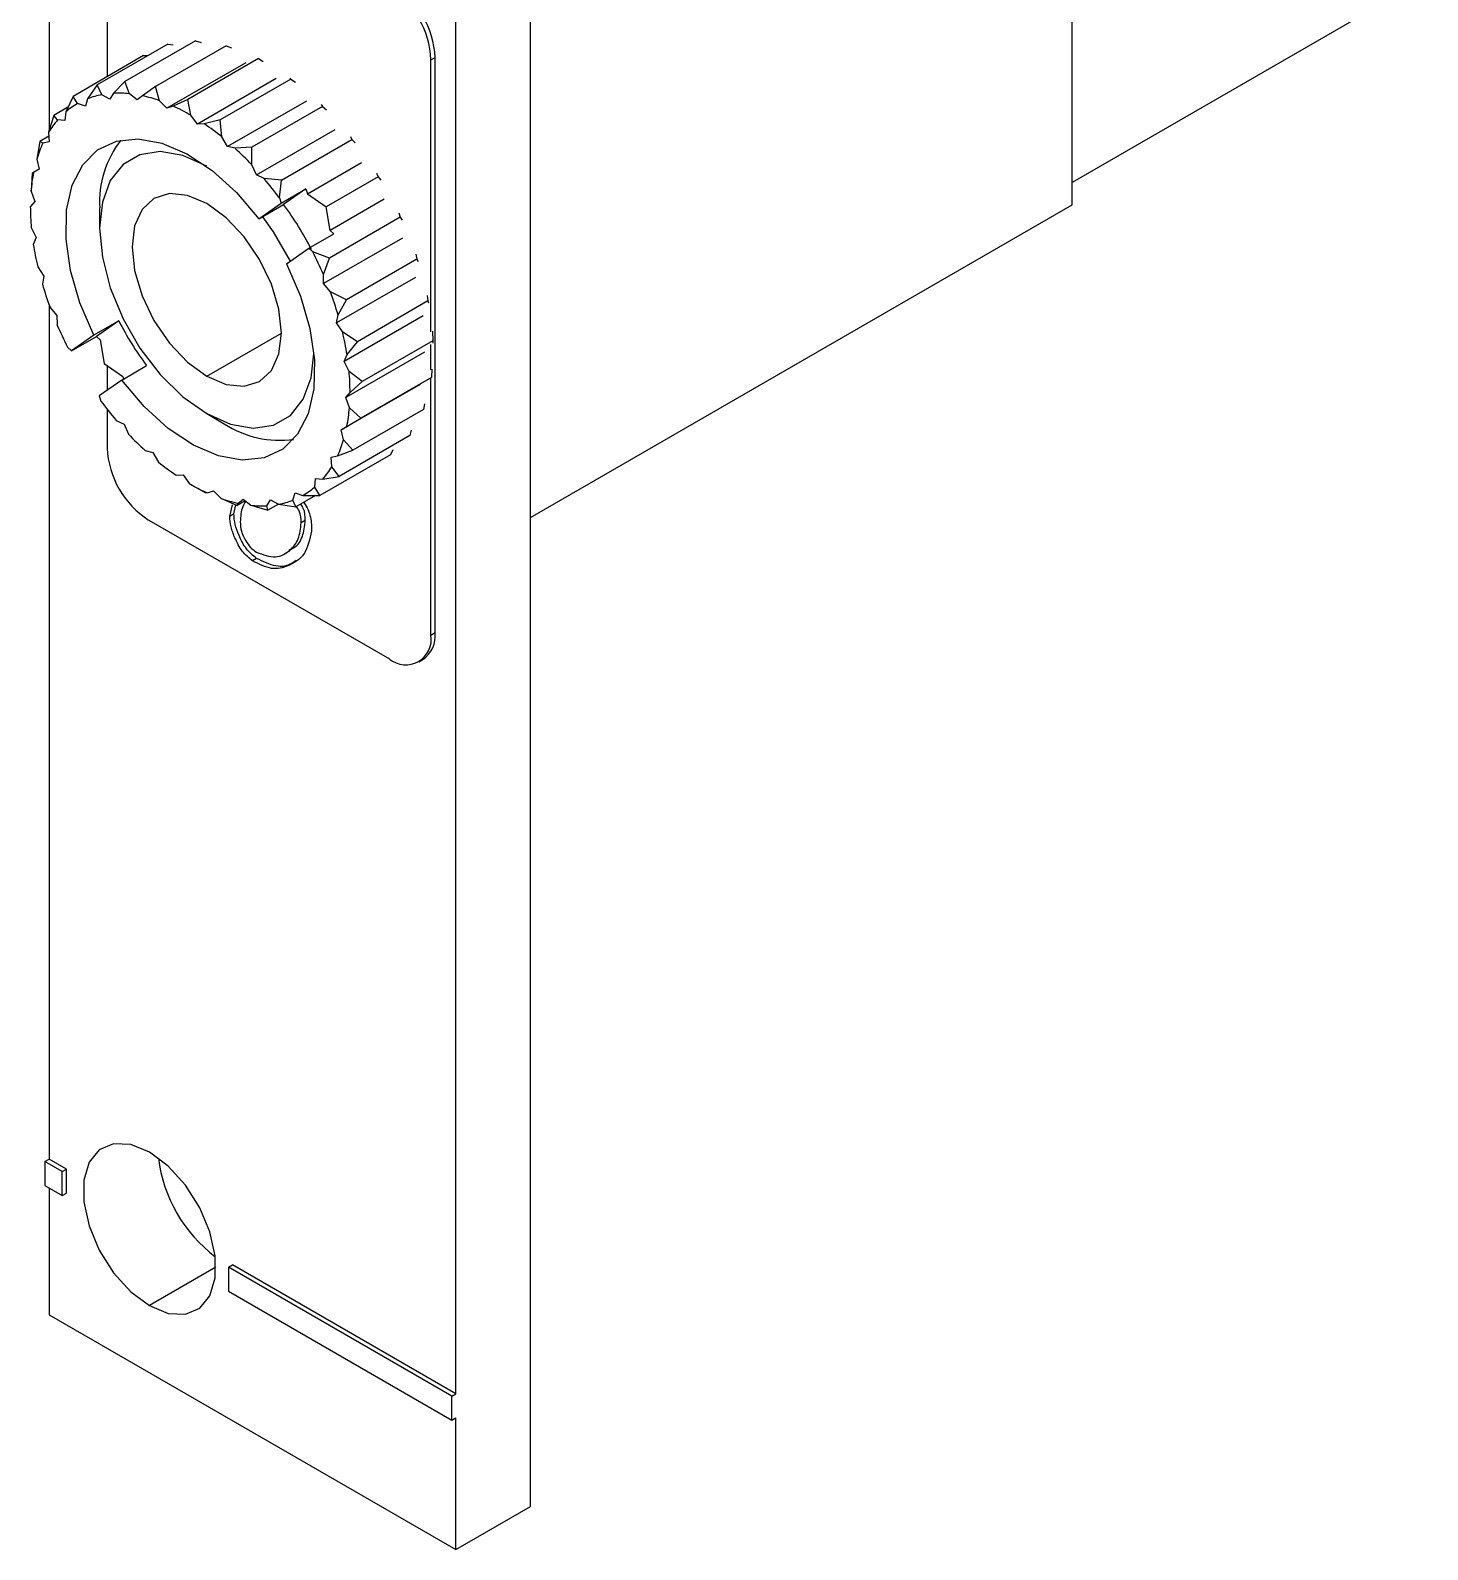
# Model space of a CAD drawing. Extents: x 399 to 630, y 430 to 560.
# Drawn here: x 398.61 to 422.41, y 429.66 to 455.54 of the extents above; entities that cross this region are included whole.
import ezdxf

# ---------------------------------------------------------------- set-up
doc = ezdxf.new("R2010")
doc.units = 0
doc.layers.get('0').update_dxf_attribs({"linetype": 'CONTINUOUS'})

msp = doc.modelspace()

# ---------------------------------------------------------------- linework, layer by layer
at = {"color": 7, "linetype": 'CONTINUOUS'}
for p, q in [((407.129, 430.399), (407.129, 535.324)), ((405.857, 432.318), (405.857, 481.923)), ((398.927, 463.835), (398.927, 453.837)), ((416.357, 452.571), (416.357, 461.961)), ((399.917, 458.226), (399.917, 454.756)), ((422.41, 456.448), (416.357, 452.954)), ((400.948, 455.309), (399.746, 454.615)), ((401.422, 455.366), (400.22, 454.672)), ((401.944, 455.282), (400.742, 454.588)), ((400.948, 455.309), (401.042, 455.295)), ((401.422, 455.366), (401.516, 455.338)), ((401.944, 455.282), (402.034, 455.244)), ((400.538, 455.114), (399.336, 454.42)), ((400.538, 455.114), (400.61, 455.114)), ((402.278, 454.992), (400.934, 454.216)), ((402.492, 455.062), (401.29, 454.368)), ((402.479, 455.064), (402.492, 455.062)), ((402.492, 455.062), (402.577, 455.014)), ((405.433, 455.042), (405.503, 455.083)), ((405.433, 450.408), (405.433, 455.042)), ((405.503, 445.285), (405.503, 455.083)), ((402.797, 454.723), (401.453, 453.948)), ((403.046, 454.712), (401.844, 454.018)), ((403.027, 454.73), (403.046, 454.712)), ((403.046, 454.712), (403.123, 454.659)), ((399.746, 454.615), (399.584, 454.379)), ((399.827, 454.448), (399.746, 454.615)), ((399.961, 454.372), (399.827, 454.448)), ((400.025, 454.472), (399.961, 454.372)), ((400.22, 454.672), (400.025, 454.472)), ((400.298, 454.464), (400.22, 454.672)), ((400.43, 454.36), (400.298, 454.464)), ((400.742, 454.588), (400.516, 454.43)), ((400.809, 454.346), (400.742, 454.588)), ((399.248, 454.233), (399.007, 454.094)), ((399.336, 454.42), (399.211, 454.155)), ((399.413, 454.298), (399.336, 454.42)), ((399.545, 454.254), (399.413, 454.298)), ((399.584, 454.379), (399.545, 454.254)), ((400.516, 454.43), (400.43, 454.36)), ((400.934, 454.216), (400.809, 454.346)), ((401.039, 454.254), (400.934, 454.216)), ((401.29, 454.368), (401.039, 454.254)), ((401.341, 454.098), (401.29, 454.368)), ((403.311, 454.34), (401.968, 453.565)), ((403.584, 454.248), (402.382, 453.554)), ((403.561, 454.281), (403.584, 454.248)), ((403.584, 454.248), (403.652, 454.191)), ((399.007, 454.094), (398.918, 453.808)), ((399.073, 454.019), (399.007, 454.094)), ((399.197, 454.008), (399.073, 454.019)), ((399.211, 454.155), (399.197, 454.008)), ((401.453, 453.948), (401.341, 454.098)), ((401.572, 453.952), (401.453, 453.948)), ((401.844, 454.018), (401.572, 453.952)), ((401.872, 453.729), (401.844, 454.018)), ((398.924, 453.739), (398.771, 453.651)), ((398.918, 453.808), (398.931, 453.646)), ((401.968, 453.565), (401.872, 453.729)), ((402.458, 453.081), (403.801, 453.857)), ((402.884, 452.992), (404.086, 453.686)), ((404.06, 453.734), (404.086, 453.686)), ((404.086, 453.686), (404.144, 453.628)), ((398.771, 453.651), (398.719, 453.352)), ((398.82, 453.622), (398.771, 453.651)), ((398.931, 453.646), (398.82, 453.622)), ((402.097, 453.535), (401.968, 453.565)), ((402.382, 453.554), (402.097, 453.535)), ((402.382, 453.253), (402.382, 453.554)), ((398.757, 453.181), (398.663, 453.124)), ((398.719, 453.352), (398.757, 453.181)), ((402.458, 453.081), (402.382, 453.253)), ((403.329, 452.761), (404.248, 453.292)), ((398.638, 453.106), (398.62, 452.803)), ((398.663, 453.124), (398.638, 453.106)), ((402.592, 453.018), (402.458, 453.081)), ((402.884, 452.992), (402.592, 453.018)), ((402.852, 452.69), (402.884, 452.992)), ((404.532, 453.049), (403.649, 452.538)), ((404.507, 453.11), (404.532, 453.049)), ((404.532, 453.049), (404.579, 452.993)), ((398.62, 452.803), (398.682, 452.63)), ((402.852, 452.69), (402.879, 452.599)), ((402.879, 452.599), (403.303, 452.844)), ((403.303, 452.844), (402.923, 452.576)), ((403.303, 452.844), (403.329, 452.761)), ((403.329, 452.761), (403.649, 452.538)), ((404.634, 452.667), (403.715, 452.137)), ((398.682, 452.63), (398.609, 452.542)), ((399.789, 452.519), (399.789, 452.176)), ((402.499, 452.331), (402.879, 452.599)), ((402.499, 452.331), (402.923, 452.576)), ((403.715, 452.137), (403.649, 452.538)), ((404.883, 452.433), (404.906, 452.36)), ((407.129, 447.244), (416.357, 452.571)), ((398.625, 452.184), (398.71, 452.015)), ((404.906, 452.36), (403.704, 451.666)), ((403.776, 452.079), (403.715, 452.137)), ((404.906, 452.36), (404.941, 452.31)), ((398.71, 452.015), (398.659, 451.899)), ((403.352, 451.834), (403.776, 452.079)), ((404.945, 452.007), (403.602, 451.231)), ((402.971, 451.566), (403.352, 451.834)), ((403.419, 451.772), (403.352, 451.834)), ((403.704, 451.666), (403.419, 451.772)), ((403.6, 451.387), (403.704, 451.666)), ((405.193, 451.646), (403.991, 450.952)), ((405.174, 451.73), (405.193, 451.646)), ((405.193, 451.646), (405.216, 451.604)), ((398.734, 451.518), (398.837, 451.359)), ((398.837, 451.359), (398.813, 451.22)), ((403.602, 451.231), (403.6, 451.387)), ((403.72, 451.089), (403.602, 451.231)), ((403.991, 450.952), (403.72, 451.089)), ((405.169, 451.336), (403.825, 450.56)), ((398.927, 450.873), (398.927, 436.318)), ((398.943, 450.83), (399.061, 450.688)), ((403.85, 450.699), (403.991, 450.952)), ((405.381, 450.935), (404.179, 450.241)), ((405.369, 451.026), (405.381, 450.935)), ((405.381, 450.935), (405.393, 450.903)), ((399.061, 450.688), (399.063, 450.532)), ((400.115, 450.598), (399.691, 450.353)), ((400.115, 450.598), (399.735, 450.33)), ((403.825, 450.56), (403.85, 450.699)), ((405.297, 450.68), (403.953, 449.905)), ((399.691, 450.353), (399.311, 450.085)), ((399.311, 450.085), (399.735, 450.33)), ((399.735, 450.33), (399.796, 450.272)), ((401.614, 449.653), (402.886, 450.388)), ((403.929, 450.401), (403.825, 450.56)), ((404.179, 450.241), (403.929, 450.401)), ((405.457, 450.422), (405.464, 450.254)), ((399.243, 450.147), (399.311, 450.085)), ((399.796, 450.272), (399.863, 449.871)), ((405.324, 450.065), (403.98, 449.289)), ((404.003, 450.02), (404.179, 450.241)), ((405.464, 450.254), (404.262, 449.56)), ((405.433, 449.764), (405.433, 450.195)), ((405.464, 450.254), (405.467, 450.215)), ((399.863, 449.871), (400.182, 449.648)), ((399.917, 449.833), (399.917, 449.414)), ((400.164, 449.588), (400.588, 449.833)), ((403.953, 449.905), (404.003, 450.02)), ((404.038, 449.735), (403.953, 449.905)), ((400.164, 449.588), (399.783, 449.32)), ((400.182, 449.648), (400.195, 449.606)), ((404.262, 449.56), (404.038, 449.735)), ((404.054, 449.377), (404.262, 449.56)), ((405.439, 449.629), (404.236, 448.936)), ((405.439, 449.629), (405.431, 449.624)), ((405.433, 445.244), (405.433, 449.625)), ((405.447, 449.772), (405.439, 449.629)), ((399.783, 449.32), (399.811, 449.229)), ((405.249, 449.514), (403.905, 448.739)), ((403.98, 449.289), (404.054, 449.377)), ((404.043, 449.116), (403.98, 449.289)), ((399.917, 449.09), (399.917, 448.428)), ((401.614, 449.016), (401.911, 448.844)), ((404.236, 448.936), (404.043, 449.116)), ((405.305, 449.085), (404.103, 448.391)), ((405.322, 449.181), (405.305, 449.085)), ((400.071, 448.901), (400.205, 448.838)), ((400.205, 448.838), (400.281, 448.666)), ((403.905, 448.739), (404, 448.795)), ((404, 448.795), (404.236, 448.936)), ((405.07, 448.641), (403.868, 447.947)), ((403.944, 448.568), (403.905, 448.739)), ((404.103, 448.391), (403.944, 448.568)), ((405.098, 448.733), (405.07, 448.641)), ((400.566, 448.385), (400.695, 448.354)), ((400.695, 448.354), (400.791, 448.19)), ((404.741, 448.316), (403.539, 447.622)), ((403.732, 448.273), (403.843, 448.297)), ((403.744, 448.111), (403.732, 448.273)), ((403.843, 448.297), (404.103, 448.391)), ((404.781, 448.401), (404.741, 448.316)), ((403.868, 447.947), (403.744, 448.111)), ((401.09, 447.967), (401.209, 447.971)), ((401.209, 447.971), (401.322, 447.821)), ((401.322, 447.821), (401.585, 447.674)), ((401.331, 447.816), (401.337, 447.813)), ((403.452, 447.764), (403.466, 447.911)), ((403.539, 447.622), (403.452, 447.764)), ((403.466, 447.911), (403.59, 447.9)), ((403.59, 447.9), (403.868, 447.947)), ((401.585, 447.674), (401.624, 447.665)), ((401.624, 447.665), (401.728, 447.703)), ((401.728, 447.703), (401.853, 447.573)), ((401.853, 447.573), (402.133, 447.453)), ((402.004, 447.265), (402.05, 447.462)), ((402.074, 447.306), (402.111, 447.462)), ((402.268, 447.531), (402.133, 447.453)), ((402.133, 447.453), (402.146, 447.49)), ((402.146, 447.49), (402.232, 447.56)), ((402.232, 447.56), (402.364, 447.455)), ((402.637, 447.447), (402.701, 447.547)), ((402.833, 447.473), (402.654, 447.37)), ((402.701, 447.547), (402.836, 447.471)), ((402.836, 447.471), (403.129, 447.427)), ((403.078, 447.54), (403.118, 447.666)), ((403.129, 447.427), (403.078, 447.54)), ((403.118, 447.666), (403.25, 447.622)), ((403.467, 447.622), (403.129, 447.427)), ((403.25, 447.622), (403.539, 447.622)), ((400.624, 447.203), (404.725, 444.836)), ((402.074, 447.306), (402.004, 447.265)), ((402.364, 447.455), (402.654, 447.37)), ((402.654, 447.37), (402.637, 447.447)), ((403.292, 447.197), (403.221, 447.156)), ((402.463, 446.549), (402.392, 446.508)), ((402.955, 446.638), (403.026, 446.679)), ((405.433, 445.244), (405.503, 445.285)), ((405.225, 444.786), (405.296, 444.827)), ((398.856, 436.278), (398.927, 436.318)), ((399.153, 436.106), (398.856, 436.278)), ((398.856, 436.278), (398.856, 435.869)), ((399.224, 436.147), (398.927, 436.318)), ((399.153, 436.106), (399.224, 436.147)), ((399.153, 435.698), (399.153, 436.106)), ((399.224, 435.739), (399.224, 436.147)), ((398.856, 435.869), (399.153, 435.698)), ((398.927, 435.829), (398.927, 433.665)), ((399.153, 435.698), (399.224, 435.739)), ((401.77, 434.473), (400.638, 433.82)), ((401.982, 434.473), (402.053, 434.514)), ((405.786, 432.277), (401.982, 434.473)), ((401.982, 434.473), (401.982, 434.065)), ((405.857, 432.318), (402.053, 434.514)), ((401.982, 434.065), (405.786, 431.869)), ((398.927, 433.665), (405.857, 429.664)), ((405.786, 432.277), (405.857, 432.318)), ((405.786, 431.869), (405.786, 432.277)), ((405.786, 431.869), (405.857, 431.91)), ((405.857, 429.664), (405.857, 431.91)), ((405.857, 429.664), (407.129, 430.399))]:
    msp.add_line(p, q, dxfattribs=at)
at = {"color": 7, "linetype": 'CONTINUOUS', "flags": 128}
for points in [[(399.691, 450.353), (399.454, 450.903), (399.293, 451.456), (399.216, 451.989), (399.226, 452.479), (399.323, 452.907), (399.501, 453.255), (399.755, 453.509), (400.074, 453.658), (400.444, 453.697), (400.85, 453.623), (401.276, 453.44), (401.705, 453.155), (402.118, 452.781), (402.499, 452.331)], [(401.614, 453.229), (401.208, 453.411), (400.822, 453.478), (400.476, 453.426), (400.187, 453.259), (399.97, 452.985), (399.835, 452.618), (399.789, 452.176), (399.835, 451.681), (399.97, 451.157), (400.187, 450.632), (400.476, 450.132), (400.822, 449.681), (401.208, 449.303), (401.614, 449.016)], [(401.614, 452.592), (401.284, 452.732), (400.977, 452.763), (400.714, 452.681), (400.511, 452.494), (400.384, 452.213), (400.341, 451.857), (400.384, 451.452), (400.511, 451.024), (400.714, 450.603), (400.977, 450.217), (401.284, 449.893), (401.614, 449.653)], [(401.614, 449.653), (401.943, 449.513), (402.25, 449.482), (402.514, 449.564), (402.716, 449.751), (402.843, 450.032), (402.886, 450.388), (402.843, 450.793), (402.716, 451.221), (402.514, 451.642), (402.25, 452.028), (401.943, 452.352), (401.614, 452.592)], [(403.039, 451.614), (402.751, 452.113), (402.566, 452.37)], [(402.971, 451.566), (403.209, 451.016), (403.369, 450.463), (403.446, 449.93), (403.436, 449.44), (403.34, 449.012), (403.161, 448.664), (402.907, 448.41), (402.589, 448.261), (402.219, 448.222), (401.813, 448.296), (401.386, 448.479), (400.958, 448.764), (400.545, 449.138), (400.164, 449.588)], [(401.614, 449.016), (402.02, 448.834), (402.405, 448.768), (402.751, 448.819), (403.04, 448.986), (403.257, 449.26), (403.392, 449.627), (403.438, 450.033)], [(400.638, 436.433), (400.32, 436.564), (400.027, 436.579), (399.783, 436.476), (399.609, 436.263), (399.518, 435.959), (399.518, 435.587), (399.609, 435.178), (399.783, 434.765), (400.027, 434.381), (400.32, 434.057), (400.638, 433.82)], [(400.638, 433.82), (400.957, 433.689), (401.25, 433.674), (401.493, 433.777), (401.667, 433.99), (401.758, 434.294), (401.758, 434.666), (401.667, 435.075), (401.493, 435.488), (401.25, 435.872), (400.957, 436.196), (400.638, 436.433)]]:
    msp.add_lwpolyline(points, dxfattribs=at)
at = {"color": 7, "linetype": 'CONTINUOUS'}
for centre, radius, start, end in [((403.897, 454.973), 1.537, 2.6055, 57.3945), ((403.968, 455.013), 1.537, 2.6055, 57.3945), ((400.078, 453.106), 1.366, 100.595, 111.18), ((400.115, 452.737), 1.737, 83.9567, 92.9726), ((400.055, 453.171), 1.296, 119.6899, 130.6505), ((400.004, 452.072), 2.412, 70.5093, 77.7515), ((399.654, 451.205), 3.349, 59.7503, 65.5698), ((400.221, 453.014), 1.525, 138.8111, 148.6449), ((399.079, 450.292), 4.428, 50.8998, 55.7296), ((401.517, 452.616), 1.73, 142.2184, 183.2271), ((400.694, 452.769), 2.06, 155.5238, 163.5713), ((398.401, 449.503), 5.469, 43.2917, 47.4874), ((401.494, 452.577), 2.884, 169.0631, 175.4928), ((397.81, 448.97), 6.265, 36.4187, 40.2509), ((402.524, 452.535), 3.916, 179.9005, 185.1435), ((398.788, 449.491), 5.159, 26.7264, 36.7255), ((403.6, 452.665), 5, 188.8068, 193.261), ((397.607, 448.801), 6.527, 23.3428, 27.0717), ((404.505, 452.901), 5.935, 196.4504, 200.4234), ((398.158, 449.018), 5.935, 16.4504, 20.4234), ((404.723, 452.918), 5.159, 206.7264, 216.7255), ((405.055, 453.118), 6.527, 203.3428, 207.0717), ((399.062, 449.254), 5, 8.8068, 13.261), ((400.138, 449.384), 3.916, 359.9005, 5.1435), ((404.852, 452.949), 6.265, 216.4187, 220.2509), ((401.168, 449.342), 2.884, 349.0631, 355.4928), ((402.857, 450.285), 1.724, 236.7033, 277.8516), ((404.261, 452.416), 5.469, 223.2917, 227.4874), ((401.968, 449.15), 2.06, 335.5238, 343.5713), ((401.452, 448.498), 1.537, 182.6055, 237.3945), ((403.584, 451.627), 4.428, 230.8998, 235.7296), ((402.442, 448.905), 1.525, 318.8111, 328.6449), ((403.009, 450.714), 3.349, 239.7503, 245.5698), ((402.608, 448.748), 1.296, 299.6899, 310.6505), ((402.658, 449.847), 2.412, 250.5093, 257.7515), ((402.585, 448.814), 1.366, 280.595, 291.18), ((402.547, 449.182), 1.737, 263.9567, 272.9726), ((405.001, 445.174), 0.437, 230.7967, 9.214), ((405.013, 445.231), 0.493, 305.0133, 6.2988), ((403.26, 436.64), 2.49, 187.0607, 232.9339)]:
    msp.add_arc(centre, radius, start, end, dxfattribs=at)
for points, knots in [([(402.279, 447.523), (402.259, 447.493), (402.199, 447.403), (402.189, 447.265), (402.183, 447.172)], [0, 0, 0, 0, 0.327853, 1, 1, 1, 1]), ([(403.292, 447.197), (403.291, 447.266), (403.289, 447.361), (403.229, 447.45), (403.213, 447.475)], [0, 0, 0, 0, 0.728244, 1, 1, 1, 1]), ([(403.263, 447.504), (403.266, 447.501), (403.324, 447.429), (403.395, 447.24), (403.398, 447.091), (403.4, 447.016)], [0, 0, 0, 0, 0.023313, 0.509199, 1, 1, 1, 1]), ([(402.392, 446.508), (402.331, 446.558), (402.208, 446.658), (402.096, 446.884), (402.018, 447.089), (402.008, 447.207), (402.004, 447.265)], [0, 0, 0, 0, 0.277756, 0.55836, 0.779346, 1, 1, 1, 1]), ([(402.463, 446.549), (402.401, 446.599), (402.278, 446.699), (402.166, 446.924), (402.089, 447.13), (402.079, 447.247), (402.074, 447.306)], [0, 0, 0, 0, 0.277756, 0.55836, 0.779346, 1, 1, 1, 1]), ([(403.017, 446.695), (403.048, 446.707), (403.146, 446.746), (403.259, 446.908), (403.281, 447.101), (403.292, 447.197)], [0, 0, 0, 0, 0.181115, 0.591009, 1, 1, 1, 1]), ([(403.221, 447.156), (403.22, 447.225), (403.219, 447.32), (403.158, 447.41), (403.142, 447.434)], [0, 0, 0, 0, 0.728244, 1, 1, 1, 1]), ([(402.183, 447.172), (402.186, 447.12), (402.194, 447.015), (402.266, 446.859), (402.357, 446.729), (402.424, 446.68), (402.458, 446.656)], [0, 0, 0, 0, 0.280197, 0.560002, 0.780176, 1, 1, 1, 1]), ([(403.4, 447.016), (403.368, 446.874), (403.305, 446.59), (403.025, 446.422), (402.729, 446.338), (402.504, 446.451), (402.392, 446.508)], [0, 0, 0, 0, 0.278793, 0.559483, 0.779781, 1, 1, 1, 1]), ([(402.458, 446.656), (402.572, 446.614), (402.799, 446.53), (403.027, 446.671), (403.19, 446.863), (403.211, 447.059), (403.221, 447.156)], [0, 0, 0, 0, 0.27846, 0.558999, 0.779743, 1, 1, 1, 1]), ([(403.136, 446.518), (403.114, 446.5), (403.021, 446.424), (402.795, 446.384), (402.574, 446.494), (402.463, 446.549)], [0, 0, 0, 0, 0.1402, 0.570178, 1, 1, 1, 1])]:
    msp.add_open_spline(points, degree=3, knots=knots, dxfattribs=at)

doc.saveas('drawing.dxf')
